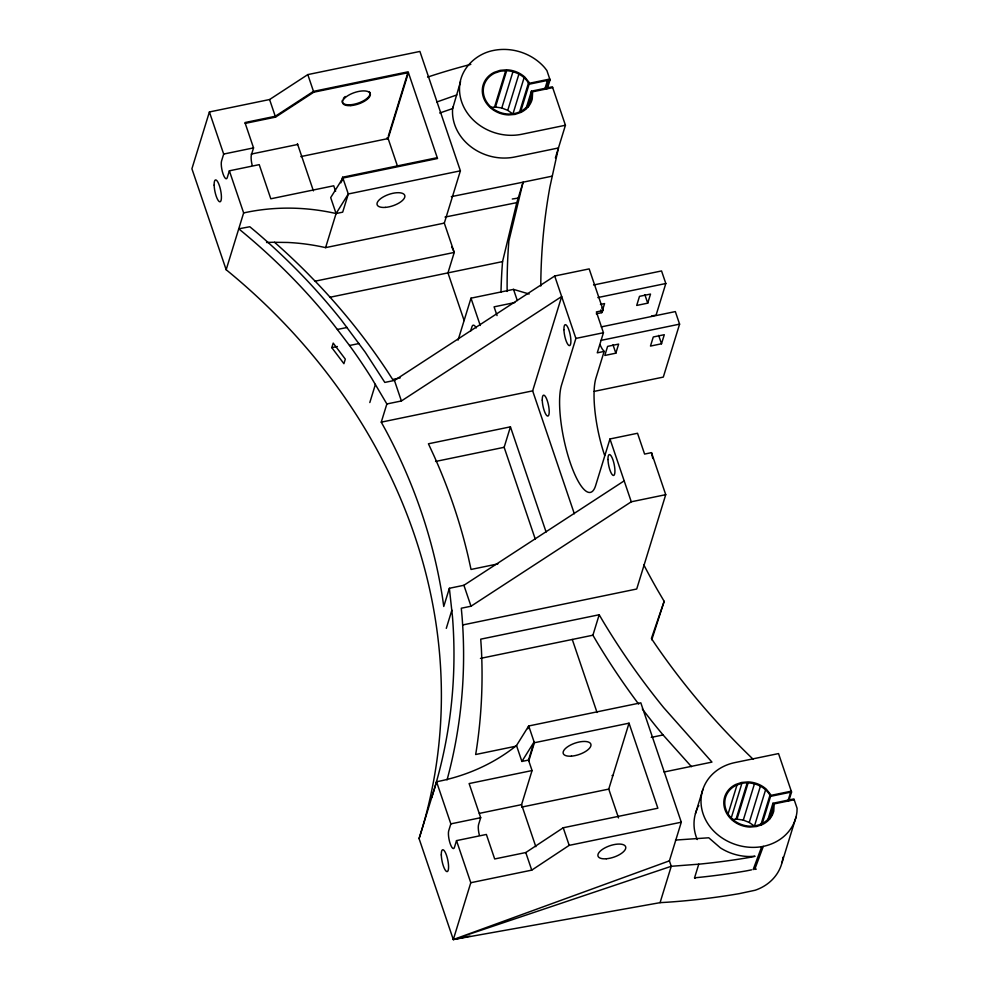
<?xml version="1.0" encoding="UTF-8"?>
<svg xmlns="http://www.w3.org/2000/svg" width="989" height="989" viewBox="0 0 989 989"><rect width="100%" height="100%" fill="white"/><g stroke="black" fill="none" stroke-linecap="round" stroke-linejoin="round"><path stroke-width="1.48" d="M551.986 176.203L523.094 182.174L516.802 202.634L502.548 261.603L501.955 269.774A765.981 667.995 17.1 0 0 500.99 292.212M452.801 107.121L452.641 108.567A48.597 42.379 17.1 0 0 514.799 156.991L558.451 147.967L549.896 186.995A731.971 638.325 17.1 0 0 540.785 286.044M529.956 103.165L531.303 98.801L531.439 91.149L552.406 86.809L565.436 125.244L555.385 157.919M771.469 815.282L772.805 810.918L772.941 803.266L793.907 798.927L797.085 808.273L796.973 811.746A48.597 42.379 17.1 0 1 763.298 846.374L754.731 869.405L756.301 869.108M439.697 113.03L452.641 108.567L460.565 81.605M464.125 320.547L447.955 272.877L454.248 252.43L444.308 223.106L460.392 170.825L419.905 51.44L307.802 74.595L269.589 99.53L209.396 111.967L191.915 168.785L226.16 269.737A608.705 530.833 17.1 0 1 419.076 838.598L453.308 939.55L660.071 902.66L667.6 902.203A668.923 583.349 17.1 0 0 739.228 893.648L755.188 890.236A48.597 42.379 17.1 0 0 782.991 857.203M209.396 111.967L223.675 154.061L221.585 160.873A9.717 2.534 78.3 0 0 223.02 173.804A9.717 2.534 78.3 0 0 227.26 177.637L229.361 170.813L259.229 164.644L270.801 198.789L333.738 185.784L335.605 191.285M266.573 242.515A192.793 168.13 17.1 0 1 272.605 242.28L287.774 242.466A192.793 168.13 17.1 0 1 325.591 247.633L336.087 213.537L330.685 197.615L342.886 178.069L437.534 158.512L408.123 71.801L313.488 91.359L275.263 116.282L244.951 122.549L253.543 147.893L251.441 154.704A9.717 2.534 78.3 0 0 252.195 165.311M226.16 269.737L243.64 212.919L229.361 170.813M340.884 182.829L342.602 177.229L437.249 157.671M342.033 180.863L342.886 178.069M388.294 136.259L407.678 73.273M331.81 347.646L333.206 343.109L345.309 359.131L343.912 363.68L331.81 347.646L337.36 346.509M369.812 402.548L375.412 384.362M624.183 480.852L463.903 585.278L449.365 588.282L443.764 606.467L442.528 597.789A608.705 530.833 17.1 0 0 385.685 430.166L381.26 422.155L386.86 403.969L371.617 378.181A608.705 530.833 17.1 0 0 349.513 345.495L333.454 324.392A608.705 530.833 17.1 0 0 238.745 228.83L249.797 226.741L255.57 231.55A618.422 539.314 17.1 0 1 341.143 319.781L365.213 352.158L384.82 382.422L394.438 380.431L554.705 276.018L589.172 268.897L603.278 310.497L596.379 311.918L603.438 332.737L597.257 352.838L604.143 351.416L602.412 349.241A25.393 6.626 78.3 0 1 600.261 345.149M494.525 107.109L505.713 70.738M490.544 107.442L495.477 107.035L506.665 70.664C515.628 71.233 525.097 75.93 529.09 84.226L520.585 111.868M495.477 107.035L501.794 107.986L512.982 71.616M524.121 77.624L512.932 113.982L507.753 110.36L518.941 73.99M519.633 111.806L528.583 82.717M526.074 108.605L531.439 91.149M527.928 105.736L531.946 92.645M528.2 106.861L531.303 98.801M458.08 340.117L470.987 298.171L513.526 289.381L529.152 294.017M544.803 89.146L547.486 80.418M470.603 331.117L471.901 326.889A14.575 3.808 78.3 0 1 476.253 327.94M546.46 88.812L549.142 80.084M547.374 88.614L550.057 79.886L546.892 70.54L544.593 67.573A48.597 42.379 17.1 0 0 493.387 50.476C476.302 53.752 461.047 68.068 459.638 85.833A48.597 42.379 17.1 0 0 521.796 134.257L565.436 125.244M446.286 628.361L451.874 610.176M535.358 539.351L504.143 447.3L510.435 426.84L428.422 443.789L433.911 455.62A642.726 560.503 17.1 0 1 468.304 557.042L471.036 569.454L497.875 563.903M574.325 513.748L532.651 390.865L561.665 296.539L401.398 400.965L386.86 403.969M419.076 838.598L436.557 781.767L438.856 781.298A192.793 168.13 17.1 0 0 516.505 745.533L528.707 725.975L640.81 702.82L681.297 822.205L669.405 860.838L671.259 866.29L660.071 902.66M554.705 276.018L575.882 338.423L561.542 385.03A58.314 15.206 78.3 0 0 570.196 462.568A58.314 15.206 78.3 0 0 595.638 485.562L609.966 438.968L637.534 433.269L644.593 454.075L651.491 452.653L665.733 494.673L636.718 589.011L462.642 624.974M596.268 313.797L601.782 312.66L604.576 303.561L600.447 304.414M436.557 781.767L450.836 823.874L448.734 830.686A9.717 2.534 78.3 0 0 450.18 843.617A9.717 2.534 78.3 0 0 454.421 847.449L456.51 840.625L486.378 834.456L494.685 858.959L525.777 852.543L563.223 827.768L657.87 808.211L629.029 723.182L534.381 742.739L528.794 760.924M604.143 351.416L595.996 377.909A58.314 15.206 78.3 0 0 604.65 455.447M615.838 353.184L618.632 344.098L607.605 346.373L604.811 355.459L615.838 353.184L612.995 344.802M516.505 745.533L521.895 761.443L534.109 741.898L528.509 760.084L532.057 770.555L469.12 783.56L480.691 817.705L478.602 824.517A9.717 2.534 78.3 0 0 479.356 835.124M647.721 303.166L650.527 294.067L639.5 296.341L636.706 305.44L647.721 303.166L644.89 294.784M456.51 840.625L470.789 882.72L453.308 939.55L469.886 936.126M527.842 728.782L528.707 725.975L534.381 742.739M593.573 284.993L661.554 270.949L665.82 283.509L656.103 315.095L651.504 316.035M661.505 343.789L664.299 334.702L653.272 336.977L650.478 346.076L661.505 343.789L658.662 335.419M535.828 846.695L521.574 804.65L532.057 770.555M601.312 326.877L675.339 311.584L679.591 324.145L663.31 377.093L594.216 391.372M638.659 704.106A765.981 667.995 17.1 0 1 596.676 641.651L592.906 635.21L599.198 614.75L480.728 639.166L481.322 647.956A642.726 560.503 17.1 0 1 476.216 751.195L475.647 754.52L516.481 746.089M643.74 564.719A731.971 638.325 17.1 0 0 657.326 589.667L664.163 601.324L651.763 639.784M618.533 817.928L608.754 789.098L629.029 723.182M695.465 813.564L702.882 789.445M695.156 878.281L694.562 877.824L698.753 864.176M728.065 814.058L737.015 784.969M731.168 818.212L741.911 783.3C752.839 781.248 765.548 786.193 770.592 796.343L762.099 823.985M736.026 819.226L747.214 782.855M732.045 819.56L736.978 819.152L748.166 782.781M736.978 819.152L743.295 820.104L754.483 783.745M765.622 789.741L754.434 826.099L749.254 822.477L760.442 786.107M760.689 825.382L770.085 794.835M767.575 820.722L772.941 803.266M769.43 817.854L773.46 804.762M769.702 818.979L772.805 810.918M787.961 800.929L790.644 792.201M788.876 800.731L791.559 792.004L778.528 753.581L734.889 762.593A48.597 42.379 17.1 0 0 711.561 828.683C724.035 843.184 744.593 850.12 763.298 846.374M782.002 862.668L795.984 817.211M664.163 601.324L651.392 638.498L655.658 644.828A731.971 638.325 17.1 0 0 753.062 759.169M753.136 869.652L761.715 846.671M243.64 212.919L245.94 212.437A192.793 168.13 17.1 0 1 336.087 213.537L348.289 193.98L460.392 170.825M529.103 103.956C524.652 110.793 516.505 114.242 508.519 114.069A24.577 21.437 17.1 0 1 484.35 97.169A24.577 21.437 17.1 0 1 494.636 73.149L500.409 71.183L506.665 70.664M770.604 816.073C766.154 822.91 758.019 826.359 750.021 826.198A24.577 21.437 17.1 0 1 725.852 809.286A24.577 21.437 17.1 0 1 736.137 785.266L741.911 783.3M470.789 882.72L531.748 870.135L569.194 845.36L681.297 822.205M245.235 123.39L275.548 117.122L313.773 92.2L408.408 72.642L388.133 138.559L300.829 156.596M447.065 779.888A618.422 539.314 17.1 0 0 462.061 616.617L461.294 608.223L471.011 606.22L631.279 501.794L665.733 494.673M436.891 101.966L456.844 94.919M669.405 860.838L453.308 939.55L671.259 866.29L699.421 864.126A668.923 583.349 17.1 0 0 750.416 857.278L755.077 856.276L749.217 856.523A48.535 42.329 17.1 0 1 720.449 847.907L708.767 837.782L675.499 840.069M427.582 77.117L432.02 75.646A668.923 583.349 17.1 0 1 470.826 64.359M549.773 79.046L529.733 83.2L524.776 77.031A25.553 22.29 17.1 0 0 506.628 69.799L500.113 70.343L494.117 72.382A25.553 22.29 17.1 0 0 483.423 97.367A25.553 22.29 17.1 0 0 508.556 114.934L515.059 114.403L521.055 112.35A25.553 22.29 17.1 0 0 532.243 99.061L532.638 91.792L552.69 87.65M529.09 84.226L550.057 79.886M223.675 154.061L253.543 147.893M251.231 154.074L297.689 144.481M336.087 213.537L342.689 212.165L348.289 193.98L342.602 177.229M325.591 247.633L444.308 223.106M315.12 281.173L454.248 252.43L451.75 246.867M330.005 297.256L502.548 261.603M337.397 329.461L347.127 327.458M514.824 302.56L494.08 306.85L497.047 315.578M349.513 345.495L359.094 343.517M597.826 297.565L665.82 283.509M575.882 338.423L603.438 332.737M400.174 377.897L392.658 379.455L387.589 371.592A642.726 560.503 17.1 0 0 317.716 283.843L307.814 273.644A642.726 560.503 17.1 0 0 276.685 244.172L274.497 242.268M601.04 340.377L679.591 324.145M381.26 422.155L532.651 390.865M435.543 461.467L504.143 447.3M480.456 658.39L592.906 635.21M521.895 761.443L528.509 760.084M651.269 737.386L663.075 734.951L691.472 766.685M612.03 775.648L612.945 775.463M664.076 771.989L711.969 762.099L663.668 707.617A765.981 667.995 17.1 0 1 602.969 621.191L599.198 614.75M479.356 813.366L521.574 804.65M521.623 807.098L608.754 789.098M450.836 823.874L480.691 817.705M791.274 791.175L771.235 795.317L766.277 789.148A25.553 22.29 17.1 0 0 748.129 781.916L741.626 782.46L735.618 784.5A25.553 22.29 17.1 0 0 724.925 809.484A25.553 22.29 17.1 0 0 750.058 827.064L756.56 826.52L762.556 824.48A25.553 22.29 17.1 0 0 773.757 811.178L774.152 803.909L794.192 799.767M770.592 796.343L791.559 792.004M451.305 196.638L523.094 182.174L508.841 241.143L508.247 249.327A765.981 667.995 17.1 0 0 507.134 291.446M445.013 217.085L516.802 202.634M751.529 869.863L746.225 870.913A668.923 583.349 17.1 0 1 695.23 877.762L694.562 877.824M512.277 199.012L518.199 198.084M501.794 107.986L507.753 110.36M743.295 820.104L749.254 822.477M663.075 734.951L657.376 728.077A765.981 667.995 17.1 0 1 642.318 708.952M601.967 308.024L603.278 310.497M600.83 309.866L601.782 312.66M609.966 438.968L631.279 501.794M513.526 289.381L517.309 300.557M470.987 298.171L480.246 325.468M510.435 426.84L546.113 532.045M572.272 639.45L597.035 712.476M387.849 137.718L397.417 165.942M386.934 137.904L387.206 138.744M307.802 74.595L313.773 92.2M563.223 827.768L569.194 845.36M394.438 380.431L401.398 400.965M463.903 585.278L471.011 606.22M297.405 143.64L313.414 190.877M525.777 852.543L531.748 870.135M269.589 99.53L275.548 117.122M651.491 452.653L652.777 458.525M449.365 588.282L452.468 616.567A608.705 530.833 17.1 0 1 431.661 797.678M369.12 91.569A14.575 6.033 -18.7 0 1 357.684 103.289A14.575 6.033 -18.7 0 1 342.355 100.297M343.368 98.43A14.575 6.033 -18.7 0 1 345.248 96.502M697.233 839.55A48.597 42.379 17.1 0 1 697.492 808.149M698.135 806.839A48.597 42.379 17.1 0 1 698.827 805.565M441.304 854.929A11.176 2.918 78.3 0 0 446.954 871.618A11.176 2.918 78.3 0 0 446.546 855.436A11.176 2.918 78.3 0 0 441.304 854.929M542.256 400.112A10.694 2.794 78.3 0 0 547.671 416.085A10.694 2.794 78.3 0 0 547.263 400.594A10.694 2.794 78.3 0 0 542.256 400.112M385.351 207.393A14.575 6.033 -18.7 0 0 404.798 195.55A14.575 6.033 -18.7 0 0 382.681 197.268A14.575 6.033 -18.7 0 0 385.351 207.393M214.143 185.116A11.176 2.918 78.3 0 0 219.805 201.805A11.176 2.918 78.3 0 0 219.385 185.623A11.176 2.918 78.3 0 0 214.143 185.116M571.444 756.14A14.575 6.033 -18.7 0 0 590.903 744.309A14.575 6.033 -18.7 0 0 568.786 746.015A14.575 6.033 -18.7 0 0 571.444 756.14M563.928 329.658A10.694 2.794 78.3 0 0 569.343 345.618A10.694 2.794 78.3 0 0 568.947 330.128A10.694 2.794 78.3 0 0 563.928 329.658M350.835 105.6A14.575 6.033 -18.7 0 0 370.282 93.77A14.575 6.033 -18.7 0 0 348.165 95.476A14.575 6.033 -18.7 0 0 350.835 105.6M606.257 858.773A14.575 6.033 -18.7 0 0 625.703 846.93A14.575 6.033 -18.7 0 0 603.587 848.636A14.575 6.033 -18.7 0 0 606.257 858.773M607.975 459.514A10.694 2.794 78.3 0 0 613.39 475.474A10.694 2.794 78.3 0 0 612.982 459.984A10.694 2.794 78.3 0 0 607.975 459.514"/></g></svg>
